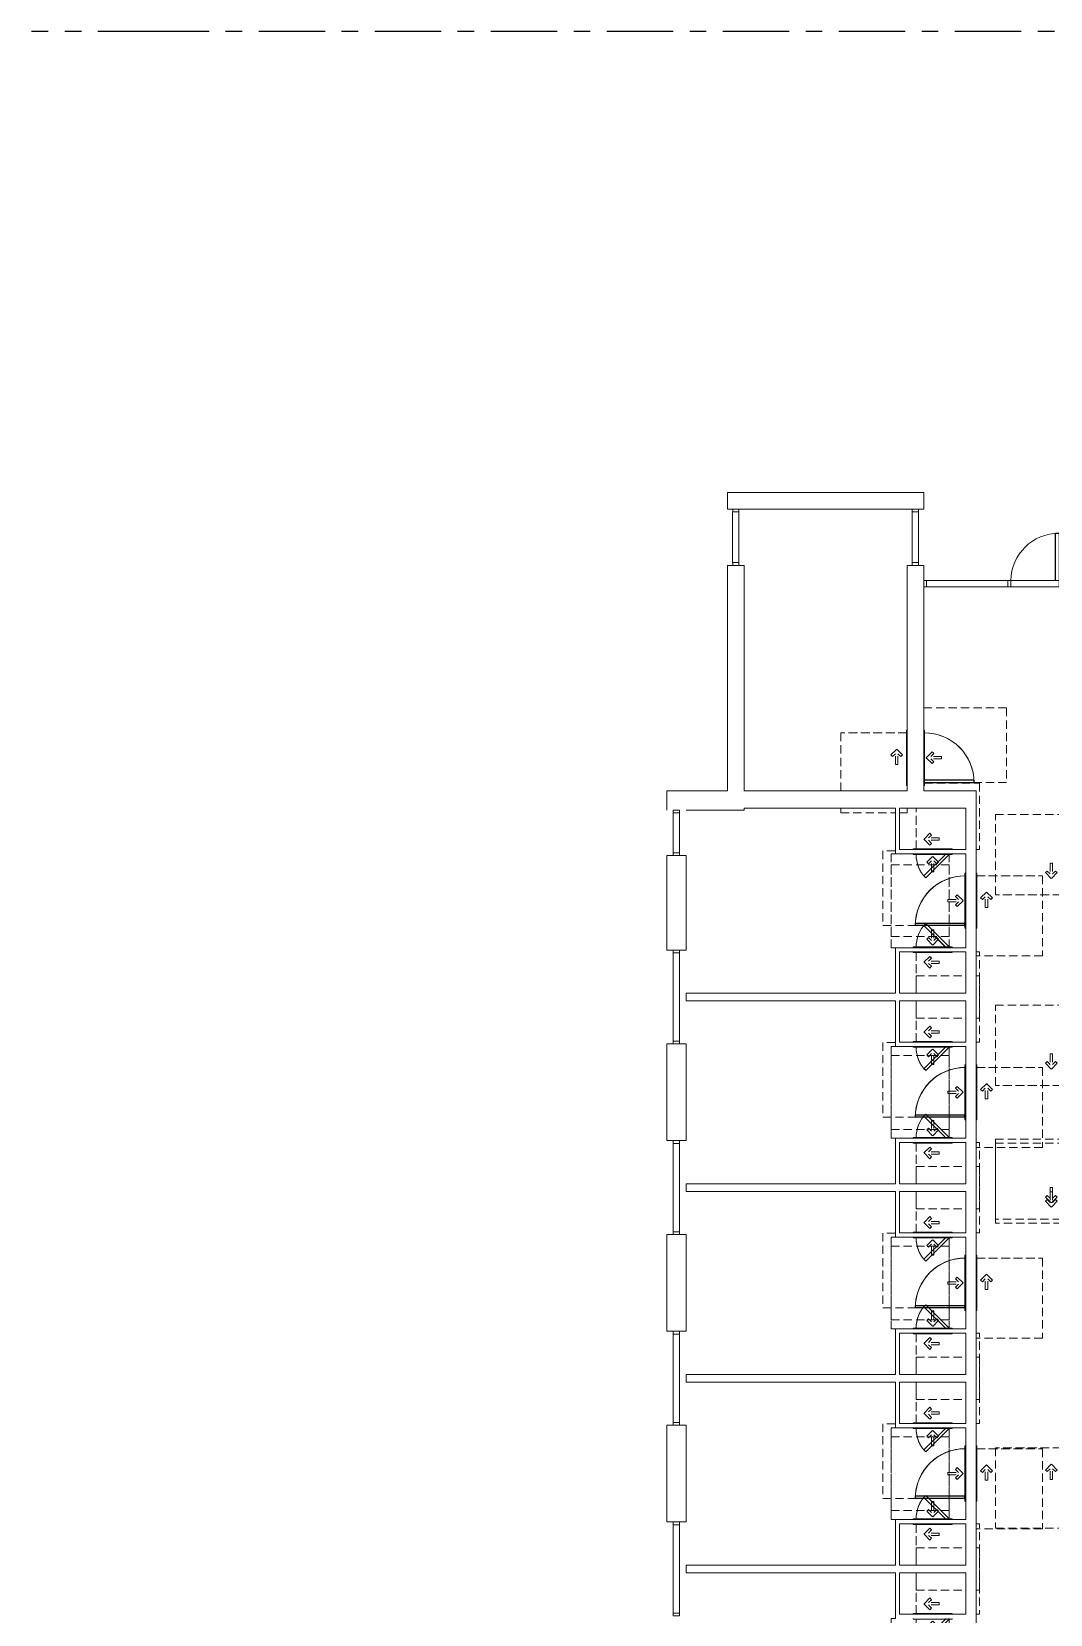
# Model space of a CAD drawing. Header units: inches. Extents: x -84 to 1352, y -1830 to 1419.
# Drawn here: x -84 to 653, y 28 to 1174 of the extents above; entities that cross this region are included whole.
import ezdxf

# ---------------------------------------------------------------- set-up
doc = ezdxf.new("R2010")
doc.units = ezdxf.units.IN
doc.header["$MEASUREMENT"] = 0
doc.linetypes.add('ADA Clearance', pattern=[9, 6, -3])
doc.linetypes.add('Grid Line', pattern=[84, 48, -12, 12, -12])
for name, color, linetype, lineweight in [('A-DOOR', 31, 'Continuous', 15), ('A-DOOR-FRAM', 31, 'Continuous', 9), ('A-GLAZ-CWMG', 51, 'Continuous', 9), ('A-WALL', 113, 'Continuous', 15), ('S-GRID', 1, 'Continuous', 9)]:
    doc.layers.add(name, color=color, linetype=linetype, lineweight=lineweight)

# ---------------------------------------------------------------- blocks, each defined once
blk = doc.blocks.new('CW-Single_CE_ - Medium Style-5142837-ROOF')
at = {"layer": 'A-DOOR', "lineweight": 25}
for p, q in [((-17.5, -36.5), (-17.5, -2.25)), ((-15, -2.25), (-15, -36.5)), ((-15, -36.5), (-17.5, -36.5))]:
    blk.add_line(p, q, dxfattribs=at)
at = {"layer": 'A-DOOR', "lineweight": 9}
blk.add_arc((-17.5, -1.5), 35, 270, 358.76872, dxfattribs=at)
blk = doc.blocks.new('Door-Single_CE_ - HM Door-2_ HM Frame-5143447-ROOF')
at = {"layer": 'A-DOOR', "linetype": 'ADA Clearance', "lineweight": 9}
for p, q in [((-36, 66), (18, 66)), ((-36, 6), (-36, 66)), ((18, 66), (18, 6.5)), ((-3, 13.4), (-4.3, 12.1)), ((-4.3, 12.1), (0, 7.9)), ((-3, 13.4), (-0.9, 11.2)), ((-0.9, 19), (-0.9, 11.2)), ((0.9, 19), (-0.9, 19)), ((4.2, 12.1), (0, 7.9)), ((0.9, 19), (0.9, 11.2)), ((3, 13.4), (0.9, 11.2)), ((3, 13.4), (4.2, 12.1)), ((-18, -6.5), (-18, -54)), ((-2, -9.3), (-6.3, -13.5)), ((-0.8, -10.5), (-2.9, -12.7)), ((-0.8, -10.5), (-2, -9.3)), ((40, -6), (36.5, -6)), ((40, -11.5), (40, -6)), ((-2, -17.8), (-6.3, -13.5)), ((4.8, -12.7), (-2.9, -12.7)), ((4.8, -14.4), (-2.9, -14.4)), ((-0.8, -16.5), (-2.9, -14.4)), ((-0.8, -16.5), (-2, -17.8)), ((4.8, -14.4), (4.8, -12.7)), ((40, -54), (40, -14.5)), ((-18, -54), (24, -54)), ((36.5, -54), (40, -54))]:
    blk.add_line(p, q, dxfattribs=at)
at = {"layer": 'A-DOOR'}
for p, q in [((18, 42.5), (16.2, 42.5)), ((16.2, 42.5), (16.2, 6.5)), ((18, 6.5), (18, 42.5))]:
    blk.add_line(p, q, dxfattribs=at)
at = {"layer": 'A-DOOR', "lineweight": 25}
for p, q in [((18, 42.5), (16.2, 42.5)), ((16.2, 42.5), (16.2, 6.5)), ((18, 6.5), (18, 42.5))]:
    blk.add_line(p, q, dxfattribs=at)
at = {"layer": 'A-DOOR', "lineweight": 9}
blk.add_arc((18, 6.5), 36, 90, 179.9988, dxfattribs=at)
blk.add_arc((18, 6.5), 36, 90, 179.9988, dxfattribs=at)
blk.add_arc((18, 6.5), 36, 90, 179.9988, dxfattribs=at)
blk.add_arc((18, 6.5), 36, 90, 179.9988, dxfattribs=at)
blk = doc.blocks.new('Door-Single_CE_ - HM Door-2_ HM Frame-5146564-ROOF')
at = {"layer": 'A-DOOR', "linetype": 'ADA Clearance', "lineweight": 9}
for p, q in [((-18, 51.8), (40, 51.8)), ((-18, 4.3), (-18, 51.8)), ((40, 51.8), (40, 3.8)), ((-2, 15.5), (-6.3, 11.3)), ((-0.8, 14.3), (-2.9, 12.2)), ((4.8, 12.2), (-2.9, 12.2)), ((-0.8, 14.3), (-2, 15.5)), ((4.8, 12.2), (4.8, 10.4)), ((-2, 7), (-6.3, 11.3)), ((4.8, 10.4), (-2.9, 10.4)), ((-0.8, 8.3), (-2.9, 10.4)), ((-0.8, 8.3), (-2, 7)), ((-4.3, -9.9), (0, -5.6)), ((-3, -11.1), (-4.3, -9.9)), ((-3, -11.1), (-0.9, -9)), ((-0.9, -16.7), (-0.9, -9)), ((4.2, -9.9), (0, -5.6)), ((0.9, -16.7), (0.9, -9)), ((3, -11.1), (0.9, -9)), ((3, -11.1), (4.2, -9.9)), ((18, -63.7), (18, -4.2)), ((0.9, -16.7), (-0.9, -16.7)), ((-36, -54.8), (-36, -63.7)), ((-36, -63.7), (18, -63.7))]:
    blk.add_line(p, q, dxfattribs=at)
at = {"layer": 'A-DOOR'}
for p, q in [((16.2, -40.2), (16.2, -4.2)), ((18, -4.2), (18, -40.2)), ((18, -40.2), (16.2, -40.2))]:
    blk.add_line(p, q, dxfattribs=at)
at = {"layer": 'A-DOOR', "lineweight": 25}
for p, q in [((16.2, -40.2), (16.2, -4.2)), ((18, -4.2), (18, -40.2)), ((18, -40.2), (16.2, -40.2))]:
    blk.add_line(p, q, dxfattribs=at)
at = {"layer": 'A-DOOR', "lineweight": 9}
blk.add_arc((18, -4.2), 36, 180.0012, 270, dxfattribs=at)
blk.add_arc((18, -4.2), 36, 180.0012, 270, dxfattribs=at)
blk.add_arc((18, -4.2), 36, 180.0012, 270, dxfattribs=at)
blk.add_arc((18, -4.2), 36, 180.0012, 270, dxfattribs=at)
blk = doc.blocks.new('Door-Single_CE_ - HM Door-2_ HM Frame-5146565-ROOF')
at = {"layer": 'A-DOOR', "linetype": 'ADA Clearance', "lineweight": 9}
for p, q in [((-36, 63.7), (18, 63.7)), ((-36, 3.7), (-36, 63.7)), ((18, 63.7), (18, 4.2)), ((-0.9, 16.7), (-0.9, 9)), ((0.9, 16.7), (-0.9, 16.7)), ((0.9, 16.7), (0.9, 9)), ((-3, 11.1), (-4.3, 9.9)), ((-4.3, 9.9), (0, 5.6)), ((-3, 11.1), (-0.9, 9)), ((4.2, 9.9), (0, 5.6)), ((3, 11.1), (0.9, 9)), ((3, 11.1), (4.2, 9.9)), ((-18, -4.2), (-18, -51.8)), ((-2, -7), (-6.3, -11.3)), ((-2, -15.5), (-6.3, -11.3)), ((-0.8, -8.3), (-2.9, -10.4)), ((4.8, -10.4), (-2.9, -10.4)), ((-0.8, -8.3), (-2, -7)), ((4.8, -12.2), (4.8, -10.4)), ((40, -51.8), (40, -3.8)), ((4.8, -12.2), (-2.9, -12.2)), ((-0.8, -14.3), (-2.9, -12.2)), ((-0.8, -14.3), (-2, -15.5)), ((-18, -51.8), (40, -51.8))]:
    blk.add_line(p, q, dxfattribs=at)
at = {"layer": 'A-DOOR'}
for p, q in [((18, 40.2), (16.2, 40.2)), ((16.2, 40.2), (16.2, 4.2)), ((18, 4.2), (18, 40.2))]:
    blk.add_line(p, q, dxfattribs=at)
at = {"layer": 'A-DOOR', "lineweight": 25}
for p, q in [((18, 40.2), (16.2, 40.2)), ((16.2, 40.2), (16.2, 4.2)), ((18, 4.2), (18, 40.2))]:
    blk.add_line(p, q, dxfattribs=at)
at = {"layer": 'A-DOOR', "lineweight": 9}
blk.add_arc((18, 4.2), 36, 90, 179.9988, dxfattribs=at)
blk.add_arc((18, 4.2), 36, 90, 179.9988, dxfattribs=at)
blk.add_arc((18, 4.2), 36, 90, 179.9988, dxfattribs=at)
blk.add_arc((18, 4.2), 36, 90, 179.9988, dxfattribs=at)
blk = doc.blocks.new('Rectangular Mullion - 4 1_2_ x 2_ Rectangular_CE_-5142822-ROOF')
at = {"layer": 'A-GLAZ-CWMG'}
for p, q in [((563.4, 772.1), (563.4, 776.6)), ((563.4, 776.6), (622.4, 776.6)), ((622.4, 772.1), (563.4, 772.1)), ((622.4, 776.6), (622.4, 772.1))]:
    blk.add_line(p, q, dxfattribs=at)
blk = doc.blocks.new('Rectangular Mullion - 4 1_2_ x 2_ Rectangular_CE_-5139319-ROOF')
at = {"layer": 'A-GLAZ-CWMG'}
for p, q in [((-2, -2.25), (-2, 2.25)), ((-2, 2.25), (0, 2.25)), ((0, 2.25), (0, -2.25)), ((0, -2.25), (-2, -2.25))]:
    blk.add_line(p, q, dxfattribs=at)
blk = doc.blocks.new('Rectangular Mullion - 4 1_2_ x 2_ Rectangular_CE_-V12-ROOF')
at = {"layer": 'A-GLAZ-CWMG'}
for p, q in [((624.4, 772.1), (624.4, 776.6)), ((624.4, 776.6), (659.4, 776.6)), ((659.4, 772.1), (624.4, 772.1)), ((659.4, 776.6), (659.4, 772.1))]:
    blk.add_line(p, q, dxfattribs=at)
blk = doc.blocks.new('Rectangular Mullion - 4 1_2_ x 2_ Rectangular_CE_-V5-ROOF')
at = {"layer": 'A-GLAZ-CWMG'}
for p, q in [((-1, -2.25), (-1, 2.25)), ((-1, 2.25), (1, 2.25)), ((1, 2.25), (1, -2.25)), ((1, -2.25), (-1, -2.25))]:
    blk.add_line(p, q, dxfattribs=at)
blk = doc.blocks.new('Rectangular Mullion - 4 1_2_ x 2_ Rectangular_CE_-5143185-ROOF')
at = {"layer": 'A-GLAZ-CWMG'}
for p, q in [((423.1, 826.3), (427.6, 826.3)), ((423.1, 789.5), (423.1, 826.3)), ((427.6, 826.3), (427.6, 789.5)), ((427.6, 789.5), (423.1, 789.5))]:
    blk.add_line(p, q, dxfattribs=at)
blk = doc.blocks.new('Rectangular Mullion - 4 1_2_ x 2_ Rectangular_CE_-5139320-ROOF')
at = {"layer": 'A-GLAZ-CWMG'}
for p, q in [((0, 2.25), (-2, 2.25)), ((-2, 2.25), (-2, -2.25)), ((0, -2.25), (0, 2.25)), ((-2, -2.25), (0, -2.25))]:
    blk.add_line(p, q, dxfattribs=at)
blk = doc.blocks.new('Rectangular Mullion - 4 1_2_ x 2_ Rectangular_CE_-5143315-ROOF')
at = {"layer": 'A-GLAZ-CWMG'}
for p, q in [((553.1, 826.3), (557.6, 826.3)), ((553.1, 789.5), (553.1, 826.3)), ((557.6, 826.3), (557.6, 789.5)), ((557.6, 789.5), (553.1, 789.5))]:
    blk.add_line(p, q, dxfattribs=at)
blk = doc.blocks.new('Rectangular Mullion - 4 1_2_ x 2_ Rectangular_CE_-5143318-ROOF')
at = {"layer": 'A-GLAZ-CWMG'}
for p, q in [((-2, -2.25), (-2, 2.25)), ((-2, 2.25), (0, 2.25)), ((0, 2.25), (0, -2.25)), ((0, -2.25), (-2, -2.25))]:
    blk.add_line(p, q, dxfattribs=at)
blk = doc.blocks.new('Rectangular Mullion - 4 1_2_ x 2_ Rectangular_CE_-5143319-ROOF')
at = {"layer": 'A-GLAZ-CWMG'}
for p, q in [((0, 2.25), (-2, 2.25)), ((-2, 2.25), (-2, -2.25)), ((0, -2.25), (0, 2.25)), ((-2, -2.25), (0, -2.25))]:
    blk.add_line(p, q, dxfattribs=at)
blk = doc.blocks.new('Door-Single_CE_ - HM Door-2_ HM Frame-V13-ROOF')
at = {"layer": 'A-DOOR', "linetype": 'ADA Clearance', "lineweight": 9}
for p, q in [((-36, 66), (18, 66)), ((-36, 6), (-36, 66)), ((18, 66), (18, 6)), ((-3, 13.4), (-4.3, 12.1)), ((-4.3, 12.1), (0, 7.9)), ((-3, 13.4), (-0.9, 11.2)), ((-0.9, 19), (-0.9, 11.2)), ((0.9, 19), (-0.9, 19)), ((4.2, 12.1), (0, 7.9)), ((0.9, 19), (0.9, 11.2)), ((3, 13.4), (0.9, 11.2)), ((3, 13.4), (4.2, 12.1)), ((-18, -6), (-18, -54)), ((-2, -9.3), (-6.3, -13.5)), ((-0.8, -10.5), (-2.9, -12.7)), ((-0.8, -10.5), (-2, -9.3)), ((40, -6), (36.5, -6)), ((40, -11.5), (40, -6)), ((-2, -17.8), (-6.3, -13.5)), ((4.8, -12.7), (-2.9, -12.7)), ((4.8, -14.4), (-2.9, -14.4)), ((-0.8, -16.5), (-2.9, -14.4)), ((-0.8, -16.5), (-2, -17.8)), ((4.8, -14.4), (4.8, -12.7)), ((40, -54), (40, -14.5)), ((-18, -54), (24, -54)), ((36.5, -54), (40, -54))]:
    blk.add_line(p, q, dxfattribs=at)
at = {"layer": 'A-DOOR'}
for p, q in [((18, 42.5), (16.2, 42.5)), ((16.2, 42.5), (16.2, 6.5)), ((18, 6.5), (18, 42.5)), ((16.2, 6.5), (18, 6.5))]:
    blk.add_line(p, q, dxfattribs=at)
at = {"layer": 'A-DOOR', "lineweight": 25}
for p, q in [((18, 42.5), (16.2, 42.5)), ((16.2, 42.5), (16.2, 6.5)), ((18, 6.5), (18, 42.5)), ((18, 6.5), (16.2, 6.5))]:
    blk.add_line(p, q, dxfattribs=at)
at = {"layer": 'A-DOOR', "lineweight": 9}
for end in [179.9988, 180.5, 180.5, 180.5]:
    blk.add_arc((18, 6.5), 36, 90, end, dxfattribs=at)
at = {"layer": 'A-DOOR-FRAM'}
for p, q in [((-20, 6.5), (20, 6.5)), ((-20, 6), (-20, 6.5)), ((20, 6.5), (20, 6)), ((-20, -6.5), (-20, -6)), ((20, -6.5), (-20, -6.5)), ((20, -6), (20, -6.5))]:
    blk.add_line(p, q, dxfattribs=at)
blk = doc.blocks.new('Door-Single_CE_ - HM Door-2_ HM Frame-V14-ROOF')
at = {"layer": 'A-DOOR', "linetype": 'ADA Clearance', "lineweight": 9}
for p, q in [((-18, 51.8), (40, 51.8)), ((-18, 3.8), (-18, 51.8)), ((40, 51.8), (40, 3.8)), ((-2, 15.5), (-6.3, 11.3)), ((-0.8, 14.3), (-2.9, 12.2)), ((4.8, 12.2), (-2.9, 12.2)), ((-0.8, 14.3), (-2, 15.5)), ((4.8, 12.2), (4.8, 10.4)), ((-2, 7), (-6.3, 11.3)), ((4.8, 10.4), (-2.9, 10.4)), ((-0.8, 8.3), (-2.9, 10.4)), ((-0.8, 8.3), (-2, 7)), ((-4.3, -9.9), (0, -5.6)), ((-3, -11.1), (-4.3, -9.9)), ((-3, -11.1), (-0.9, -9)), ((-0.9, -16.7), (-0.9, -9)), ((4.2, -9.9), (0, -5.6)), ((0.9, -16.7), (0.9, -9)), ((3, -11.1), (0.9, -9)), ((3, -11.1), (4.2, -9.9)), ((18, -63.7), (18, -3.7)), ((0.9, -16.7), (-0.9, -16.7)), ((-36, -54.8), (-36, -63.7)), ((-36, -63.7), (18, -63.7))]:
    blk.add_line(p, q, dxfattribs=at)
at = {"layer": 'A-DOOR'}
for p, q in [((16.2, -40.2), (16.2, -4.3)), ((16.2, -4.3), (18, -4.3)), ((18, -4.3), (18, -40.2)), ((18, -40.2), (16.2, -40.2))]:
    blk.add_line(p, q, dxfattribs=at)
at = {"layer": 'A-DOOR', "lineweight": 25}
for p, q in [((16.2, -40.2), (16.2, -4.3)), ((18, -4.3), (16.2, -4.3)), ((18, -4.3), (18, -40.2)), ((18, -40.2), (16.2, -40.2))]:
    blk.add_line(p, q, dxfattribs=at)
at = {"layer": 'A-DOOR', "lineweight": 9}
for start in [179.5, 179.5, 179.5, 180.0012]:
    blk.add_arc((18, -4.3), 36, start, 270, dxfattribs=at)
at = {"layer": 'A-DOOR-FRAM'}
for p, q in [((-20, 4.2), (20, 4.2)), ((-20, 3.8), (-20, 4.2)), ((20, 4.2), (20, 3.8)), ((-20, -4.3), (-20, -3.7)), ((20, -4.3), (-20, -4.3)), ((20, -3.7), (20, -4.3))]:
    blk.add_line(p, q, dxfattribs=at)
blk = doc.blocks.new('Door-Single_CE_ - HM Door-2_ HM Frame-V21-ROOF')
at = {"layer": 'A-DOOR', "linetype": 'ADA Clearance', "lineweight": 9}
for p, q in [((-36, 63.7), (18, 63.7)), ((-36, 3.7), (-36, 63.7)), ((18, 63.7), (18, 3.7)), ((-0.9, 16.7), (-0.9, 9)), ((0.9, 16.7), (-0.9, 16.7)), ((0.9, 16.7), (0.9, 9)), ((-3, 11.1), (-4.3, 9.9)), ((-4.3, 9.9), (0, 5.6)), ((-3, 11.1), (-0.9, 9)), ((4.2, 9.9), (0, 5.6)), ((3, 11.1), (0.9, 9)), ((3, 11.1), (4.2, 9.9)), ((-18, -3.8), (-18, -51.8)), ((-2, -7), (-6.3, -11.3)), ((-2, -15.5), (-6.3, -11.3)), ((-0.8, -8.3), (-2.9, -10.4)), ((4.8, -10.4), (-2.9, -10.4)), ((-0.8, -8.3), (-2, -7)), ((4.8, -12.2), (4.8, -10.4)), ((40, -51.8), (40, -3.8)), ((4.8, -12.2), (-2.9, -12.2)), ((-0.8, -14.3), (-2.9, -12.2)), ((-0.8, -14.3), (-2, -15.5)), ((-18, -51.8), (40, -51.8))]:
    blk.add_line(p, q, dxfattribs=at)
at = {"layer": 'A-DOOR'}
for p, q in [((18, 40.2), (16.2, 40.2)), ((16.2, 40.2), (16.2, 4.2)), ((18, 4.2), (18, 40.2)), ((16.2, 4.2), (18, 4.2))]:
    blk.add_line(p, q, dxfattribs=at)
at = {"layer": 'A-DOOR', "lineweight": 25}
for p, q in [((18, 40.2), (16.2, 40.2)), ((16.2, 40.2), (16.2, 4.2)), ((18, 4.2), (18, 40.2)), ((18, 4.2), (16.2, 4.2))]:
    blk.add_line(p, q, dxfattribs=at)
at = {"layer": 'A-DOOR', "lineweight": 9}
for end in [179.9988, 180.5, 180.5, 180.5]:
    blk.add_arc((18, 4.2), 36, 90, end, dxfattribs=at)
at = {"layer": 'A-DOOR-FRAM'}
for p, q in [((-20, 4.2), (20, 4.2)), ((-20, 3.7), (-20, 4.2)), ((20, 4.2), (20, 3.7)), ((-20, -4.3), (-20, -3.8)), ((20, -4.3), (-20, -4.3)), ((20, -3.8), (20, -4.3))]:
    blk.add_line(p, q, dxfattribs=at)
blk = doc.blocks.new('Rectangular Mullion - 4 1_2_ x 2_ Rectangular_CE_-5161035-ROOF')
at = {"layer": 'A-GLAZ-CWMG'}
for p, q in [((380.1, 608.3), (384.6, 608.3)), ((380.1, 579.5), (380.1, 608.3)), ((384.6, 608.3), (384.6, 579.5)), ((384.6, 579.5), (380.1, 579.5))]:
    blk.add_line(p, q, dxfattribs=at)
blk = doc.blocks.new('Rectangular Mullion - 4 1_2_ x 2_ Rectangular_CE_-5160972-ROOF')
at = {"layer": 'A-GLAZ-CWMG'}
for p, q in [((380.1, 507.1), (384.6, 507.1)), ((380.1, 443.1), (380.1, 507.1)), ((384.6, 507.1), (384.6, 443.1)), ((384.6, 443.1), (380.1, 443.1))]:
    blk.add_line(p, q, dxfattribs=at)
blk = doc.blocks.new('Door-Single_CE_ - HM Door-2_ HM Frame-V25-ROOF')
at = {"layer": 'A-DOOR', "linetype": 'ADA Clearance', "lineweight": 9}
for p, q in [((-18, 51.8), (40, 51.8)), ((-18, 4.3), (-18, 51.8)), ((40, 51.8), (40, 3.7)), ((-2, 15.5), (-6.3, 11.3)), ((-0.8, 14.3), (-2.9, 12.2)), ((4.8, 12.2), (-2.9, 12.2)), ((-0.8, 14.3), (-2, 15.5)), ((4.8, 12.2), (4.8, 10.4)), ((-2, 7), (-6.3, 11.3)), ((4.8, 10.4), (-2.9, 10.4)), ((-0.8, 8.3), (-2.9, 10.4)), ((-0.8, 8.3), (-2, 7)), ((-36, -3.7), (-36, -50.5)), ((-4.3, -9.9), (0, -5.6)), ((-3, -11.1), (-4.3, -9.9)), ((-3, -11.1), (-0.9, -9)), ((-0.9, -16.7), (-0.9, -9)), ((4.2, -9.9), (0, -5.6)), ((0.9, -16.7), (0.9, -9)), ((3, -11.1), (0.9, -9)), ((3, -11.1), (4.2, -9.9)), ((18, -63.7), (18, -3.7)), ((0.9, -16.7), (-0.9, -16.7)), ((-36, -58), (-36, -63.7)), ((-36, -63.7), (-34.7, -63.7)), ((-24.2, -63.7), (18, -63.7))]:
    blk.add_line(p, q, dxfattribs=at)
at = {"layer": 'A-DOOR'}
for p, q in [((16.2, -40.2), (16.2, -4.2)), ((17, -4.2), (18, -4.2)), ((18, -4.2), (18, -40.2)), ((18, -40.2), (16.2, -40.2))]:
    blk.add_line(p, q, dxfattribs=at)
at = {"layer": 'A-DOOR', "lineweight": 25}
for p, q in [((16.2, -40.2), (16.2, -4.2)), ((18, -4.2), (17, -4.2)), ((18, -4.2), (18, -40.2)), ((18, -40.2), (16.2, -40.2))]:
    blk.add_line(p, q, dxfattribs=at)
at = {"layer": 'A-DOOR', "lineweight": 9}
blk.add_arc((18, -4.2), 36, 180.0012, 270, dxfattribs=at)
blk.add_arc((18, -4.2), 36, 180.0012, 270, dxfattribs=at)
blk.add_arc((18, -4.2), 36, 180.0012, 270, dxfattribs=at)
blk.add_arc((18, -4.2), 36, 180.0012, 270, dxfattribs=at)
at = {"layer": 'A-DOOR-FRAM'}
for p, q in [((17, 4.3), (20, 4.3)), ((20, 4.3), (20, 3.7)), ((20, -4.2), (17, -4.2)), ((20, -3.7), (20, -4.2))]:
    blk.add_line(p, q, dxfattribs=at)
blk = doc.blocks.new('Door-Single_CE_ - WD Door-2_ WD Frame-5176362-ROOF')
at = {"layer": 'A-DOOR', "linetype": 'ADA Clearance', "lineweight": 9}
for p, q in [((-12, 49.5), (24, 49.5)), ((-12, 37), (-12, 49.5)), ((31.5, 49.5), (34, 49.5)), ((34, 49.5), (34, 1.5)), ((-12, 2), (-12, 31.5)), ((-2, 13.3), (-6.3, 9)), ((-0.8, 12), (-2.9, 9.9)), ((-0.8, 12), (-2, 13.3)), ((-2, 4.8), (-6.3, 9)), ((4.8, 9.9), (-2.9, 9.9)), ((4.8, 8.2), (-2.9, 8.2)), ((-0.8, 6), (-2.9, 8.2)), ((-0.8, 6), (-2, 4.8)), ((4.8, 9.9), (4.8, 8.2)), ((34, 1.5), (31.5, 1.5)), ((-27, -1.5), (-30, -1.5)), ((-30, -1.5), (-30, -61.5)), ((-4.3, -7.6), (0, -3.4)), ((-3, -8.9), (-4.3, -7.6)), ((-3, -8.9), (-0.9, -6.7)), ((-0.9, -14.5), (-0.9, -6.7)), ((4.2, -7.6), (0, -3.4)), ((0.9, -14.5), (0.9, -6.7)), ((3, -8.9), (0.9, -6.7)), ((3, -8.9), (4.2, -7.6)), ((12, -61.5), (12, -2)), ((0.9, -14.5), (-0.9, -14.5)), ((-30, -61.5), (12, -61.5))]:
    blk.add_line(p, q, dxfattribs=at)
at = {"layer": 'A-DOOR'}
for p, q in [((-6.4, -17.6), (9.2, -2)), ((12, -2), (-5, -19)), ((-5, -19), (-6.4, -17.6))]:
    blk.add_line(p, q, dxfattribs=at)
at = {"layer": 'A-DOOR', "lineweight": 25}
for p, q in [((-6.4, -17.6), (9.2, -2)), ((12, -2), (-5, -19)), ((-5, -19), (-6.4, -17.6))]:
    blk.add_line(p, q, dxfattribs=at)
at = {"layer": 'A-DOOR', "lineweight": 9}
for start in [180.0018, 180.0018, 180.0021, 180.0021]:
    blk.add_arc((12, -2), 24, start, 225, dxfattribs=at)
blk = doc.blocks.new('Door-Single_CE_ - WD Door-2_ WD Frame-5176364-ROOF')
at = {"layer": 'A-DOOR', "linetype": 'ADA Clearance', "lineweight": 9}
for p, q in [((-30, 61.5), (12, 61.5)), ((-30, 1.5), (-30, 61.5)), ((12, 61.5), (12, 2)), ((-0.9, 14.5), (-0.9, 6.7)), ((0.9, 14.5), (-0.9, 14.5)), ((0.9, 14.5), (0.9, 6.7)), ((-27, 1.5), (-30, 1.5)), ((-3, 8.9), (-4.3, 7.6)), ((-4.3, 7.6), (0, 3.4)), ((-3, 8.9), (-0.9, 6.7)), ((4.2, 7.6), (0, 3.4)), ((3, 8.9), (0.9, 6.7)), ((3, 8.9), (4.2, 7.6)), ((-12, -2), (-12, -31.5)), ((-2, -4.8), (-6.3, -9)), ((-2, -13.3), (-6.3, -9)), ((-0.8, -6), (-2.9, -8.2)), ((4.8, -8.2), (-2.9, -8.2)), ((4.8, -9.9), (-2.9, -9.9)), ((-0.8, -12), (-2.9, -9.9)), ((-0.8, -6), (-2, -4.8)), ((4.8, -9.9), (4.8, -8.2)), ((34, -1.5), (31.5, -1.5)), ((34, -49.5), (34, -1.5)), ((-0.8, -12), (-2, -13.3)), ((-12, -37), (-12, -49.5)), ((-12, -49.5), (24, -49.5)), ((31.5, -49.5), (34, -49.5))]:
    blk.add_line(p, q, dxfattribs=at)
at = {"layer": 'A-DOOR'}
for p, q in [((-5, 19), (-6.4, 17.6)), ((-6.4, 17.6), (9.2, 2)), ((12, 2), (-5, 19))]:
    blk.add_line(p, q, dxfattribs=at)
at = {"layer": 'A-DOOR', "lineweight": 25}
for p, q in [((-5, 19), (-6.4, 17.6)), ((-6.4, 17.6), (9.2, 2)), ((12, 2), (-5, 19))]:
    blk.add_line(p, q, dxfattribs=at)
at = {"layer": 'A-DOOR', "lineweight": 9}
for end in [179.9982, 179.9982, 179.9979, 179.9979]:
    blk.add_arc((12, 2), 24, 135, end, dxfattribs=at)
blk = doc.blocks.new('Door-Single_CE_ - WD Door-2_ WD Frame-V28-ROOF')
at = {"layer": 'A-DOOR', "linetype": 'ADA Clearance', "lineweight": 9}
for p, q in [((-6, 49.5), (34, 49.5)), ((34, 49.5), (34, 1.5)), ((-12, 2), (-12, 31.5)), ((-2, 13.3), (-6.3, 9)), ((-0.8, 12), (-2.9, 9.9)), ((-0.8, 12), (-2, 13.3)), ((-2, 4.8), (-6.3, 9)), ((4.8, 9.9), (-2.9, 9.9)), ((4.8, 8.2), (-2.9, 8.2)), ((-0.8, 6), (-2.9, 8.2)), ((-0.8, 6), (-2, 4.8)), ((4.8, 9.9), (4.8, 8.2)), ((34, 1.5), (31.5, 1.5)), ((-27, -1.5), (-30, -1.5)), ((-30, -1.5), (-30, -61.5)), ((-4.3, -7.6), (0, -3.4)), ((-3, -8.9), (-4.3, -7.6)), ((-3, -8.9), (-0.9, -6.7)), ((-0.9, -14.5), (-0.9, -6.7)), ((4.2, -7.6), (0, -3.4)), ((0.9, -14.5), (0.9, -6.7)), ((3, -8.9), (0.9, -6.7)), ((3, -8.9), (4.2, -7.6)), ((12, -61.5), (12, -2)), ((0.9, -14.5), (-0.9, -14.5)), ((-30, -61.5), (12, -61.5))]:
    blk.add_line(p, q, dxfattribs=at)
at = {"layer": 'A-DOOR'}
for p, q in [((-6.4, -17.6), (9.2, -2)), ((12, -2), (-5, -19)), ((-5, -19), (-6.4, -17.6))]:
    blk.add_line(p, q, dxfattribs=at)
at = {"layer": 'A-DOOR', "lineweight": 25}
for p, q in [((-6.4, -17.6), (9.2, -2)), ((12, -2), (-5, -19)), ((-5, -19), (-6.4, -17.6))]:
    blk.add_line(p, q, dxfattribs=at)
at = {"layer": 'A-DOOR', "lineweight": 9}
for start in [180.0018, 180.0018, 180.0021, 180.0021]:
    blk.add_arc((12, -2), 24, start, 225, dxfattribs=at)
blk = doc.blocks.new('Door-Single_CE_ - WD Door-2_ WD Frame-5184246-ROOF')
at = {"layer": 'A-DOOR', "linetype": 'ADA Clearance', "lineweight": 9}
for p, q in [((-18, 51.8), (40, 51.8)), ((-18, 3.7), (-18, 51.8)), ((40, 51.8), (40, 3.7)), ((-2, 15.5), (-6.3, 11.3)), ((-0.8, 14.3), (-2.9, 12.2)), ((4.8, 12.2), (-2.9, 12.2)), ((-0.8, 14.3), (-2, 15.5)), ((4.8, 12.2), (4.8, 10.4)), ((-2, 7), (-6.3, 11.3)), ((4.8, 10.4), (-2.9, 10.4)), ((-0.8, 8.3), (-2.9, 10.4)), ((-0.8, 8.3), (-2, 7)), ((-36, -3.7), (-36, -50.5)), ((-4.3, -9.9), (0, -5.6)), ((-3, -11.1), (-4.3, -9.9)), ((-3, -11.1), (-0.9, -9)), ((-0.9, -16.7), (-0.9, -9)), ((4.2, -9.9), (0, -5.6)), ((0.9, -16.7), (0.9, -9)), ((3, -11.1), (0.9, -9)), ((3, -11.1), (4.2, -9.9)), ((18, -63.7), (18, -3.7)), ((0.9, -16.7), (-0.9, -16.7)), ((-36, -56), (-36, -63.7)), ((-36, -63.7), (-26.7, -63.7)), ((-21.2, -63.7), (18, -63.7))]:
    blk.add_line(p, q, dxfattribs=at)
at = {"layer": 'A-DOOR'}
for p, q in [((16, -40.2), (16, -4.3)), ((16, -4.3), (18, -4.3)), ((18, -4.3), (18, -40.2)), ((18, -40.2), (16, -40.2))]:
    blk.add_line(p, q, dxfattribs=at)
at = {"layer": 'A-DOOR', "lineweight": 25}
for p, q in [((16, -40.2), (16, -4.3)), ((18, -4.3), (16, -4.3)), ((18, -4.3), (18, -40.2)), ((18, -40.2), (16, -40.2))]:
    blk.add_line(p, q, dxfattribs=at)
at = {"layer": 'A-DOOR', "lineweight": 9}
for start in [179.5, 179.5, 179.5, 180.0012]:
    blk.add_arc((18, -4.3), 36, start, 270, dxfattribs=at)
at = {"layer": 'A-DOOR-FRAM'}
for p, q in [((-20, 4.2), (20, 4.2)), ((-20, 3.7), (-20, 4.2)), ((20, 4.2), (20, 3.7)), ((-20, -4.3), (-20, -3.7)), ((20, -4.3), (-20, -4.3)), ((20, -3.7), (20, -4.3))]:
    blk.add_line(p, q, dxfattribs=at)
blk = doc.blocks.new('Door-Single_CE_ - WD Door-2_ WD Frame-V47-ROOF')
at = {"layer": 'A-DOOR', "linetype": 'ADA Clearance', "lineweight": 9}
for p, q in [((-12, 49.5), (24, 49.5)), ((-12, 37), (-12, 49.5)), ((31.5, 49.5), (34, 49.5)), ((34, 49.5), (34, 1.5)), ((-12, 1.5), (-12, 31.5)), ((-2, 13.3), (-6.3, 9)), ((-0.8, 12), (-2.9, 9.9)), ((-0.8, 12), (-2, 13.3)), ((-2, 4.8), (-6.3, 9)), ((4.8, 9.9), (-2.9, 9.9)), ((4.8, 8.2), (-2.9, 8.2)), ((-0.8, 6), (-2.9, 8.2)), ((-0.8, 6), (-2, 4.8)), ((4.8, 9.9), (4.8, 8.2)), ((34, 1.5), (31.5, 1.5)), ((-27, -1.5), (-30, -1.5)), ((-30, -1.5), (-30, -61.5)), ((-4.3, -7.6), (0, -3.4)), ((-3, -8.9), (-4.3, -7.6)), ((-3, -8.9), (-0.9, -6.7)), ((-0.9, -14.5), (-0.9, -6.7)), ((4.2, -7.6), (0, -3.4)), ((0.9, -14.5), (0.9, -6.7)), ((3, -8.9), (0.9, -6.7)), ((3, -8.9), (4.2, -7.6)), ((12, -61.5), (12, -1.5)), ((0.9, -14.5), (-0.9, -14.5)), ((-30, -61.5), (12, -61.5))]:
    blk.add_line(p, q, dxfattribs=at)
at = {"layer": 'A-DOOR'}
for p, q in [((-6.4, -17.6), (9.7, -1.5)), ((12, -2), (-5, -19)), ((11.5, -1.5), (12, -2)), ((-5, -19), (-6.4, -17.6))]:
    blk.add_line(p, q, dxfattribs=at)
at = {"layer": 'A-DOOR', "lineweight": 25}
for p, q in [((-6.4, -17.6), (9.7, -1.5)), ((12, -2), (-5, -19)), ((12, -2), (11.5, -1.5)), ((-5, -19), (-6.4, -17.6))]:
    blk.add_line(p, q, dxfattribs=at)
at = {"layer": 'A-DOOR', "lineweight": 9}
for start in [179.3876, 179.3876, 179.5, 180.0018]:
    blk.add_arc((12, -2), 24, start, 225, dxfattribs=at)
at = {"layer": 'A-DOOR-FRAM'}
for p, q in [((-14, 2), (14, 2)), ((-14, 1.5), (-14, 2)), ((14, 2), (14, 1.5)), ((-14, -2), (-14, -1.5)), ((14, -2), (-14, -2)), ((14, -1.5), (14, -2))]:
    blk.add_line(p, q, dxfattribs=at)
blk = doc.blocks.new('Door-Single_CE_ - WD Door-2_ WD Frame-V48-ROOF')
at = {"layer": 'A-DOOR', "linetype": 'ADA Clearance', "lineweight": 9}
for p, q in [((-30, 61.5), (12, 61.5)), ((-30, 1.5), (-30, 61.5)), ((12, 61.5), (12, 1.5)), ((-0.9, 14.5), (-0.9, 6.7)), ((0.9, 14.5), (-0.9, 14.5)), ((0.9, 14.5), (0.9, 6.7)), ((-27, 1.5), (-30, 1.5)), ((-3, 8.9), (-4.3, 7.6)), ((-4.3, 7.6), (0, 3.4)), ((-3, 8.9), (-0.9, 6.7)), ((4.2, 7.6), (0, 3.4)), ((3, 8.9), (0.9, 6.7)), ((3, 8.9), (4.2, 7.6)), ((-12, -1.5), (-12, -31.5)), ((-2, -4.8), (-6.3, -9)), ((-2, -13.3), (-6.3, -9)), ((-0.8, -6), (-2.9, -8.2)), ((4.8, -8.2), (-2.9, -8.2)), ((4.8, -9.9), (-2.9, -9.9)), ((-0.8, -12), (-2.9, -9.9)), ((-0.8, -6), (-2, -4.8)), ((4.8, -9.9), (4.8, -8.2)), ((34, -1.5), (31.5, -1.5)), ((34, -49.5), (34, -1.5)), ((-0.8, -12), (-2, -13.3)), ((-12, -37), (-12, -49.5)), ((-12, -49.5), (24, -49.5)), ((31.5, -49.5), (34, -49.5))]:
    blk.add_line(p, q, dxfattribs=at)
at = {"layer": 'A-DOOR'}
for p, q in [((-5, 19), (-6.4, 17.6)), ((-6.4, 17.6), (9.7, 1.5)), ((12, 2), (-5, 19)), ((11.5, 1.5), (12, 2))]:
    blk.add_line(p, q, dxfattribs=at)
at = {"layer": 'A-DOOR', "lineweight": 25}
for p, q in [((-5, 19), (-6.4, 17.6)), ((-6.4, 17.6), (9.7, 1.5)), ((12, 2), (-5, 19)), ((12, 2), (11.5, 1.5))]:
    blk.add_line(p, q, dxfattribs=at)
at = {"layer": 'A-DOOR', "lineweight": 9}
for end in [179.9982, 180.5, 180.6124, 180.6124]:
    blk.add_arc((12, 2), 24, 135, end, dxfattribs=at)
at = {"layer": 'A-DOOR-FRAM'}
for p, q in [((-14, 2), (14, 2)), ((-14, 1.5), (-14, 2)), ((14, 2), (14, 1.5)), ((-14, -2), (-14, -1.5)), ((14, -2), (-14, -2)), ((14, -1.5), (14, -2))]:
    blk.add_line(p, q, dxfattribs=at)
blk = doc.blocks.new('Door-Single_CE_ - WD Door-2_ WD Frame-V49-ROOF')
at = {"layer": 'A-DOOR', "linetype": 'ADA Clearance', "lineweight": 9}
for p, q in [((-6, 49.5), (34, 49.5)), ((34, 49.5), (34, 1.5)), ((-12, 1.5), (-12, 31.5)), ((-2, 13.3), (-6.3, 9)), ((-0.8, 12), (-2.9, 9.9)), ((-0.8, 12), (-2, 13.3)), ((-2, 4.8), (-6.3, 9)), ((4.8, 9.9), (-2.9, 9.9)), ((4.8, 8.2), (-2.9, 8.2)), ((-0.8, 6), (-2.9, 8.2)), ((-0.8, 6), (-2, 4.8)), ((4.8, 9.9), (4.8, 8.2)), ((34, 1.5), (31.5, 1.5)), ((-27, -1.5), (-30, -1.5)), ((-30, -1.5), (-30, -61.5)), ((-4.3, -7.6), (0, -3.4)), ((-3, -8.9), (-4.3, -7.6)), ((-3, -8.9), (-0.9, -6.7)), ((-0.9, -14.5), (-0.9, -6.7)), ((4.2, -7.6), (0, -3.4)), ((0.9, -14.5), (0.9, -6.7)), ((3, -8.9), (0.9, -6.7)), ((3, -8.9), (4.2, -7.6)), ((12, -61.5), (12, -1.5)), ((0.9, -14.5), (-0.9, -14.5)), ((-30, -61.5), (12, -61.5))]:
    blk.add_line(p, q, dxfattribs=at)
at = {"layer": 'A-DOOR'}
for p, q in [((-6.4, -17.6), (9.7, -1.5)), ((12, -2), (-5, -19)), ((11.5, -1.5), (12, -2)), ((-5, -19), (-6.4, -17.6))]:
    blk.add_line(p, q, dxfattribs=at)
at = {"layer": 'A-DOOR', "lineweight": 25}
for p, q in [((-6.4, -17.6), (9.7, -1.5)), ((12, -2), (-5, -19)), ((12, -2), (11.5, -1.5)), ((-5, -19), (-6.4, -17.6))]:
    blk.add_line(p, q, dxfattribs=at)
at = {"layer": 'A-DOOR', "lineweight": 9}
for start in [179.3876, 179.3876, 179.5, 180.0018]:
    blk.add_arc((12, -2), 24, start, 225, dxfattribs=at)
at = {"layer": 'A-DOOR-FRAM'}
for p, q in [((-14, 2), (14, 2)), ((-14, 1.5), (-14, 2)), ((14, 2), (14, 1.5)), ((-14, -2), (-14, -1.5)), ((14, -2), (-14, -2)), ((14, -1.5), (14, -2))]:
    blk.add_line(p, q, dxfattribs=at)

msp = doc.modelspace()

# ---------------------------------------------------------------- linework, layer by layer
at = {"layer": 'A-WALL'}
for p, q in [((419.4, 840.3), (561.4, 840.3)), ((419.4, 840.3), (419.4, 828.3)), ((561.4, 828.3), (561.4, 840.3)), ((561.4, 828.3), (419.4, 828.3)), ((419.4, 624.3), (419.4, 787.5)), ((431.4, 787.5), (419.4, 787.5)), ((431.4, 787.5), (431.4, 624.3)), ((549.4, 624.3), (549.4, 787.5)), ((561.4, 787.5), (549.4, 787.5)), ((561.4, 787.5), (561.4, 624.3)), ((375.4, 624.3), (419.4, 624.3)), ((375.4, 624.3), (375.4, 610.3)), ((431.4, 624.3), (549.4, 624.3)), ((561.4, 624.3), (599.4, 624.3)), ((599.4, 624.3), (599.4, -43.2)), ((431.4, 610.3), (389.4, 610.3)), ((431.4, 611.8), (431.4, 610.3)), ((540.9, 611.8), (431.4, 611.8)), ((540.9, 578.8), (540.9, 611.8)), ((591.9, 611.8), (543.9, 611.8)), ((543.9, 611.8), (543.9, 581.8)), ((591.9, 581.8), (591.9, 611.8)), ((375.4, 509.1), (375.4, 577.5)), ((389.4, 577.5), (375.4, 577.5)), ((389.4, 577.5), (389.4, 509.1)), ((591.9, 578.8), (540.9, 578.8)), ((543.9, 581.8), (591.9, 581.8)), ((591.9, 510.8), (591.9, 578.8)), ((375.4, 509.1), (389.4, 509.1)), ((540.9, 477.8), (540.9, 510.8)), ((540.9, 510.8), (591.9, 510.8)), ((543.9, 507.8), (543.9, 477.8)), ((591.9, 507.8), (543.9, 507.8)), ((591.9, 477.8), (591.9, 507.8)), ((389.4, 477.8), (540.9, 477.8)), ((389.4, 477.8), (389.4, 472.3)), ((540.9, 472.3), (389.4, 472.3)), ((540.9, 439.3), (540.9, 472.3)), ((543.9, 477.8), (591.9, 477.8)), ((591.9, 472.3), (543.9, 472.3)), ((543.9, 472.3), (543.9, 442.3)), ((591.9, 442.3), (591.9, 472.3)), ((375.4, 371.1), (375.4, 441.1)), ((389.4, 441.1), (375.4, 441.1)), ((389.4, 441.1), (389.4, 371.1)), ((591.9, 439.3), (540.9, 439.3)), ((543.9, 442.3), (591.9, 442.3)), ((591.9, 372.8), (591.9, 439.3)), ((375.4, 371.1), (389.4, 371.1)), ((540.9, 372.8), (591.9, 372.8)), ((540.9, 339.8), (540.9, 372.8)), ((591.9, 369.8), (543.9, 369.8)), ((543.9, 369.8), (543.9, 339.8)), ((591.9, 339.8), (591.9, 369.8)), ((389.4, 339.8), (540.9, 339.8)), ((389.4, 339.8), (389.4, 334.3)), ((540.9, 334.3), (389.4, 334.3)), ((540.9, 301.3), (540.9, 334.3)), ((543.9, 339.8), (591.9, 339.8)), ((591.9, 334.3), (543.9, 334.3)), ((543.9, 334.3), (543.9, 304.3)), ((591.9, 304.3), (591.9, 334.3)), ((375.4, 233.1), (375.4, 303.1)), ((389.4, 303.1), (375.4, 303.1)), ((389.4, 303.1), (389.4, 233.1)), ((591.9, 301.3), (540.9, 301.3)), ((543.9, 304.3), (591.9, 304.3)), ((591.9, 234.8), (591.9, 301.3)), ((375.4, 233.1), (389.4, 233.1)), ((540.9, 201.8), (540.9, 234.8)), ((540.9, 234.8), (591.9, 234.8)), ((543.9, 231.8), (543.9, 201.8)), ((591.9, 231.8), (543.9, 231.8)), ((591.9, 201.8), (591.9, 231.8)), ((389.4, 201.8), (540.9, 201.8)), ((389.4, 201.8), (389.4, 196.3)), ((540.9, 196.3), (389.4, 196.3)), ((540.9, 163.3), (540.9, 196.3)), ((543.9, 201.8), (591.9, 201.8)), ((591.9, 196.3), (543.9, 196.3)), ((543.9, 196.3), (543.9, 166.3)), ((591.9, 166.3), (591.9, 196.3)), ((375.4, 95.1), (375.4, 165.1)), ((389.4, 165.1), (375.4, 165.1)), ((389.4, 165.1), (389.4, 95.1)), ((591.9, 163.3), (540.9, 163.3)), ((543.9, 166.3), (591.9, 166.3)), ((591.9, 96.8), (591.9, 163.3)), ((375.4, 95.1), (389.4, 95.1)), ((540.9, 63.8), (540.9, 96.8)), ((540.9, 96.8), (591.9, 96.8)), ((543.9, 93.8), (543.9, 63.8)), ((591.9, 93.8), (543.9, 93.8)), ((591.9, 63.8), (591.9, 93.8)), ((389.4, 63.8), (540.9, 63.8)), ((389.4, 63.8), (389.4, 58.3)), ((540.9, 58.3), (389.4, 58.3)), ((540.9, 25.3), (540.9, 58.3)), ((543.9, 63.8), (591.9, 63.8)), ((591.9, 58.3), (543.9, 58.3)), ((543.9, 58.3), (543.9, 28.3)), ((591.9, 28.3), (591.9, 58.3)), ((543.9, 28.3), (591.9, 28.3))]:
    msp.add_line(p, q, dxfattribs=at)
at = {"layer": 'S-GRID', "linetype": 'Grid Line', "lineweight": 25}
for p, q in [((11.6, 1173.9), (-84.4, 1173.9)), ((1220, 1173.9), (11.6, 1173.9))]:
    msp.add_line(p, q, dxfattribs=at)

# ---------------------------------------------------------------- block references
at = {"layer": 'A-DOOR', "lineweight": 25, "rotation": 180}
msp.add_blockref('CW-Single_CE_ - Medium Style-5142837-ROOF', (641.9, 774.3), dxfattribs=at)
at = {"layer": 'A-DOOR', "lineweight": 9}
for name, p, rotation in [('Door-Single_CE_ - HM Door-2_ HM Frame-5143447-ROOF', (555.4, 648.3), 269.9999999999999), ('Door-Single_CE_ - HM Door-2_ HM Frame-V13-ROOF', (555.4, 648.3), 269.9999999999999), ('Door-Single_CE_ - HM Door-2_ HM Frame-5146564-ROOF', (665.1, 567.1), 90.00000000000006), ('Door-Single_CE_ - HM Door-2_ HM Frame-V14-ROOF', (665.1, 567.1), 90.00000000000006), ('Door-Single_CE_ - HM Door-2_ HM Frame-5146564-ROOF', (595.6, 544.8), 270.0000000000001), ('Door-Single_CE_ - HM Door-2_ HM Frame-V14-ROOF', (595.6, 544.8), 270.0000000000001), ('Door-Single_CE_ - HM Door-2_ HM Frame-5146564-ROOF', (665.1, 429.1), 90.00000000000006), ('Door-Single_CE_ - HM Door-2_ HM Frame-V14-ROOF', (665.1, 429.1), 90.00000000000006), ('Door-Single_CE_ - HM Door-2_ HM Frame-5146564-ROOF', (595.6, 406.1), 270.0000000000001), ('Door-Single_CE_ - HM Door-2_ HM Frame-V14-ROOF', (595.6, 406.1), 270.0000000000001), ('Door-Single_CE_ - HM Door-2_ HM Frame-V25-ROOF', (665.1, 332.3), 90.00000000000006), ('Door-Single_CE_ - WD Door-2_ WD Frame-5184246-ROOF', (665.1, 329.3), 90.00000000000006), ('Door-Single_CE_ - HM Door-2_ HM Frame-5146564-ROOF', (595.6, 268.1), 270.0000000000001), ('Door-Single_CE_ - HM Door-2_ HM Frame-V14-ROOF', (595.6, 268.1), 270.0000000000001), ('Door-Single_CE_ - HM Door-2_ HM Frame-5146564-ROOF', (595.6, 130.1), 270.0000000000001), ('Door-Single_CE_ - HM Door-2_ HM Frame-V14-ROOF', (595.6, 130.1), 270.0000000000001), ('Door-Single_CE_ - HM Door-2_ HM Frame-5146565-ROOF', (665.1, 130.7), 270.0000000000001), ('Door-Single_CE_ - HM Door-2_ HM Frame-V21-ROOF', (665.1, 130.7), 270.0000000000001)]:
    msp.add_blockref(name, p, dxfattribs=dict(at, rotation=rotation))
for name, p in [('Door-Single_CE_ - WD Door-2_ WD Frame-V28-ROOF', (567.9, 580.3)), ('Door-Single_CE_ - WD Door-2_ WD Frame-V49-ROOF', (567.9, 580.3)), ('Door-Single_CE_ - WD Door-2_ WD Frame-5176364-ROOF', (567.9, 509.3)), ('Door-Single_CE_ - WD Door-2_ WD Frame-V48-ROOF', (567.9, 509.3)), ('Door-Single_CE_ - WD Door-2_ WD Frame-5176362-ROOF', (567.9, 440.8)), ('Door-Single_CE_ - WD Door-2_ WD Frame-V47-ROOF', (567.9, 440.8)), ('Door-Single_CE_ - WD Door-2_ WD Frame-5176364-ROOF', (567.9, 371.3)), ('Door-Single_CE_ - WD Door-2_ WD Frame-V48-ROOF', (567.9, 371.3)), ('Door-Single_CE_ - WD Door-2_ WD Frame-5176362-ROOF', (567.9, 302.8)), ('Door-Single_CE_ - WD Door-2_ WD Frame-V47-ROOF', (567.9, 302.8)), ('Door-Single_CE_ - WD Door-2_ WD Frame-5176364-ROOF', (567.9, 233.3)), ('Door-Single_CE_ - WD Door-2_ WD Frame-V48-ROOF', (567.9, 233.3)), ('Door-Single_CE_ - WD Door-2_ WD Frame-5176362-ROOF', (567.9, 164.8)), ('Door-Single_CE_ - WD Door-2_ WD Frame-V47-ROOF', (567.9, 164.8)), ('Door-Single_CE_ - WD Door-2_ WD Frame-5176364-ROOF', (567.9, 95.3)), ('Door-Single_CE_ - WD Door-2_ WD Frame-V48-ROOF', (567.9, 95.3)), ('Door-Single_CE_ - WD Door-2_ WD Frame-5176362-ROOF', (567.9, 26.8)), ('Door-Single_CE_ - WD Door-2_ WD Frame-V47-ROOF', (567.9, 26.8))]:
    msp.add_blockref(name, p, dxfattribs=at)
at = {"layer": 'A-GLAZ-CWMG'}
for name, p, rotation in [('Rectangular Mullion - 4 1_2_ x 2_ Rectangular_CE_-5139320-ROOF', (425.4, 828.3), 89.99999999999982), ('Rectangular Mullion - 4 1_2_ x 2_ Rectangular_CE_-5143319-ROOF', (555.4, 828.3), 89.99999999999974), ('Rectangular Mullion - 4 1_2_ x 2_ Rectangular_CE_-5139320-ROOF', (382.4, 610.3), 89.99999999999991), ('Rectangular Mullion - 4 1_2_ x 2_ Rectangular_CE_-5139320-ROOF', (382.4, 509.1), 89.99999999999991), ('Rectangular Mullion - 4 1_2_ x 2_ Rectangular_CE_-5139320-ROOF', (382.4, 371.1), 89.99999999999991), ('Rectangular Mullion - 4 1_2_ x 2_ Rectangular_CE_-5139320-ROOF', (382.4, 233.1), 89.99999999999991), ('Rectangular Mullion - 4 1_2_ x 2_ Rectangular_CE_-5139320-ROOF', (382.4, 95.1), 89.99999999999991)]:
    msp.add_blockref(name, p, dxfattribs=dict(at, rotation=rotation))
for name, p in [('Rectangular Mullion - 4 1_2_ x 2_ Rectangular_CE_-5143185-ROOF', (0, 0)), ('Rectangular Mullion - 4 1_2_ x 2_ Rectangular_CE_-5143315-ROOF', (0, 0)), ('Rectangular Mullion - 4 1_2_ x 2_ Rectangular_CE_-5142822-ROOF', (0, 0)), ('Rectangular Mullion - 4 1_2_ x 2_ Rectangular_CE_-V12-ROOF', (0, 0)), ('Rectangular Mullion - 4 1_2_ x 2_ Rectangular_CE_-5161035-ROOF', (0, 0)), ('Rectangular Mullion - 4 1_2_ x 2_ Rectangular_CE_-5160972-ROOF', (0, 0)), ('Rectangular Mullion - 4 1_2_ x 2_ Rectangular_CE_-5160972-ROOF', (0, -138)), ('Rectangular Mullion - 4 1_2_ x 2_ Rectangular_CE_-5160972-ROOF', (0, -276)), ('Rectangular Mullion - 4 1_2_ x 2_ Rectangular_CE_-5160972-ROOF', (0, -414))]:
    msp.add_blockref(name, p, dxfattribs=at)
at = {"layer": 'A-GLAZ-CWMG', "extrusion": (0, 0, -1)}
for name, p, rotation in [('Rectangular Mullion - 4 1_2_ x 2_ Rectangular_CE_-5139319-ROOF', (-425.4, 787.5), 270.0000000000002), ('Rectangular Mullion - 4 1_2_ x 2_ Rectangular_CE_-5143318-ROOF', (-555.4, 787.5), 270.0000000000002), ('Rectangular Mullion - 4 1_2_ x 2_ Rectangular_CE_-5139319-ROOF', (-382.4, 577.5), 270.0000000000001), ('Rectangular Mullion - 4 1_2_ x 2_ Rectangular_CE_-5139319-ROOF', (-382.4, 441.1), 270.0000000000001), ('Rectangular Mullion - 4 1_2_ x 2_ Rectangular_CE_-5139319-ROOF', (-382.4, 303.1), 270.0000000000001), ('Rectangular Mullion - 4 1_2_ x 2_ Rectangular_CE_-5139319-ROOF', (-382.4, 165.1), 270.0000000000001), ('Rectangular Mullion - 4 1_2_ x 2_ Rectangular_CE_-5139319-ROOF', (-382.4, 27.1), 270.0000000000001)]:
    msp.add_blockref(name, p, dxfattribs=dict(at, rotation=rotation))
for name, p in [('Rectangular Mullion - 4 1_2_ x 2_ Rectangular_CE_-5139319-ROOF', (-561.4, 774.3)), ('Rectangular Mullion - 4 1_2_ x 2_ Rectangular_CE_-V5-ROOF', (-623.4, 774.3))]:
    msp.add_blockref(name, p, dxfattribs=at)

doc.saveas('drawing.dxf')
